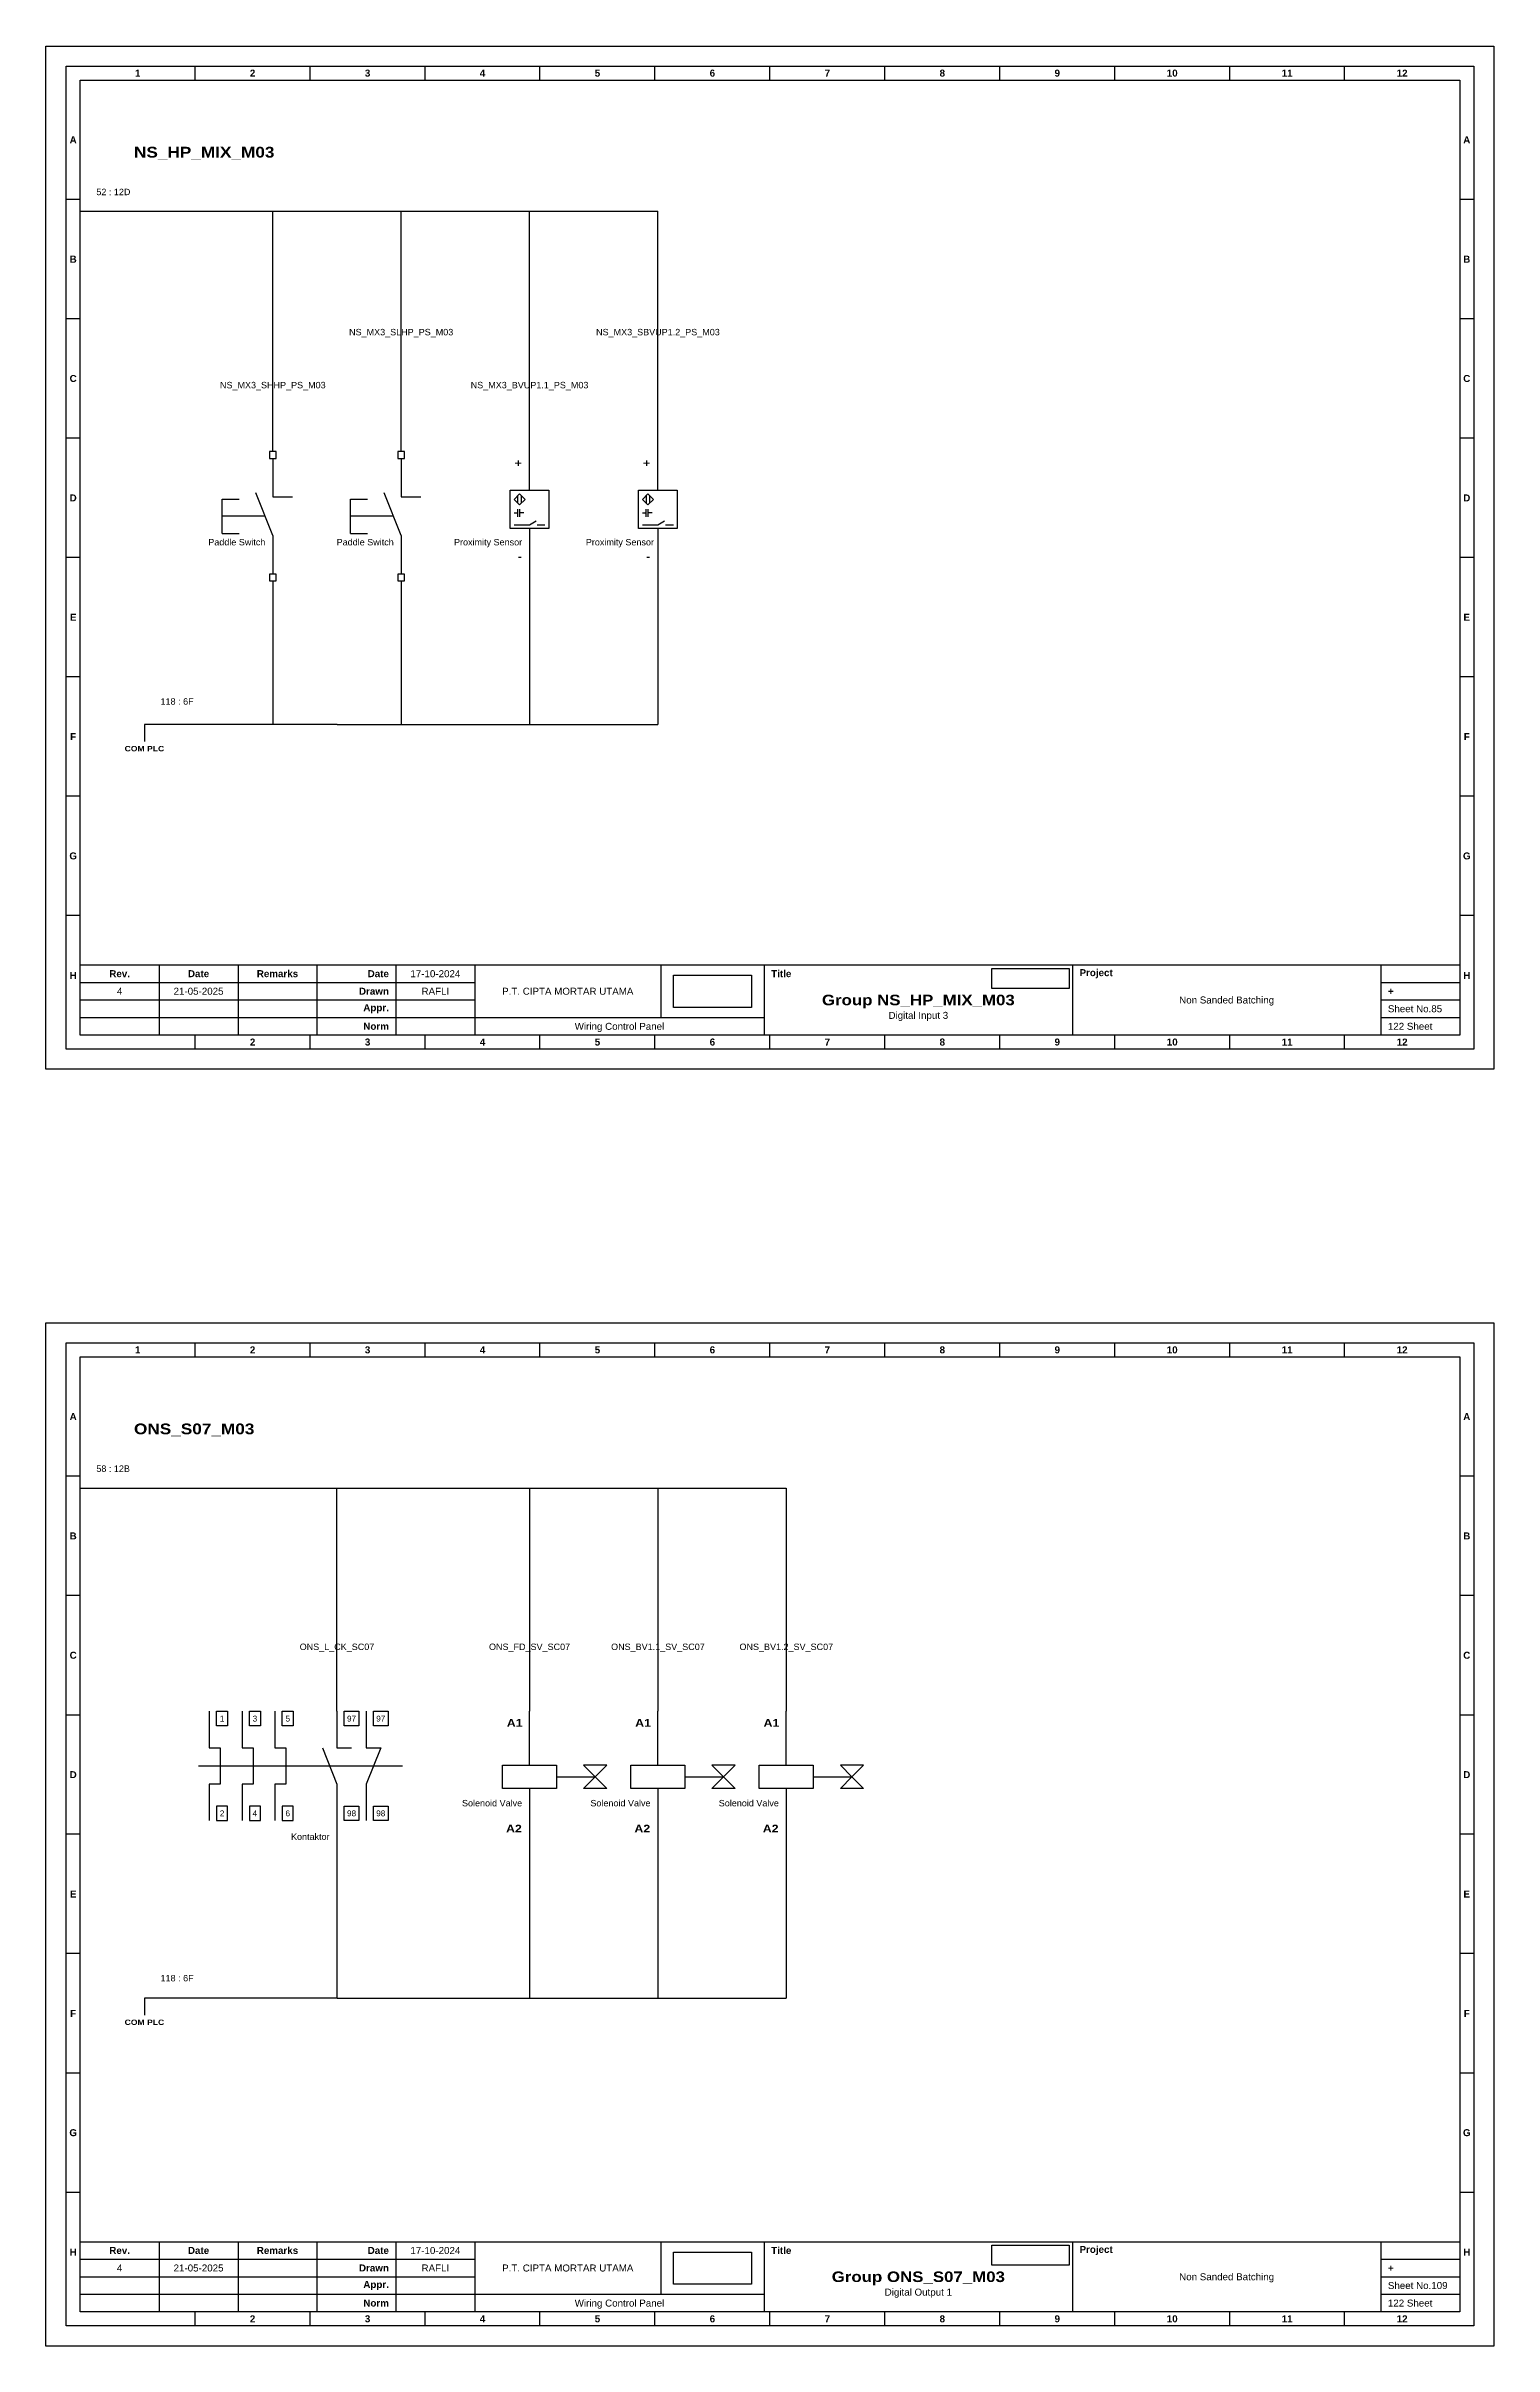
# Model space of a CAD drawing. Header units: centimetres. Extents: x 960 to 2473, y 652 to 2370.
# Drawn here: x 1270.4 to 1539.7, y 1127.6 to 1555.6 of the extents above; entities that cross this region are included whole.
import ezdxf
from ezdxf.enums import TextEntityAlignment as Align

# ---------------------------------------------------------------- set-up
doc = ezdxf.new("R2010")
doc.units = ezdxf.units.CM
doc.header["$MEASUREMENT"] = 0
doc.styles.add('Bold', font='ariblk.ttf', dxfattribs={"height": 25.4})
doc.styles.get("Standard").update_dxf_attribs({"font": 'arial.ttf'})
picture_1 = doc.add_image_def('image1.png', size_in_pixel=(2048, 847))
picture_2 = doc.add_image_def('image2.png', size_in_pixel=(2092, 542))

# ---------------------------------------------------------------- blocks, each defined once
blk = doc.blocks.new('KOP MU PROJECT')
at = {"color": 6, "ltscale": 50}
for p, q in [((27.74, 184.05), (27.74, 186.66)), ((49.13, 184.05), (49.13, 186.66)), ((70.51, 184.05), (70.51, 186.66)), ((91.89, 184.05), (91.89, 186.66)), ((113.27, 184.05), (113.27, 186.66)), ((134.66, 184.05), (134.66, 186.66)), ((156.04, 184.05), (156.04, 186.66)), ((177.42, 184.05), (177.42, 186.66)), ((198.8, 184.05), (198.8, 186.66)), ((220.19, 184.05), (220.19, 186.66)), ((241.57, 184.05), (241.57, 186.66)), ((6.36, 161.84), (3.75, 161.84)), ((265.59, 161.84), (262.98, 161.84)), ((6.36, 139.63), (3.75, 139.63)), ((265.59, 139.63), (262.98, 139.63)), ((6.36, 117.42), (3.75, 117.42)), ((265.59, 117.42), (262.98, 117.42)), ((6.36, 95.22), (3.75, 95.22)), ((265.59, 95.22), (262.98, 95.22)), ((6.36, 73.01), (3.75, 73.01)), ((265.59, 73.01), (262.98, 73.01)), ((6.36, 50.8), (3.75, 50.8)), ((265.59, 50.8), (262.98, 50.8)), ((6.36, 28.59), (3.75, 28.59)), ((265.59, 28.59), (262.98, 28.59)), ((27.74, 3.75), (27.74, 6.36)), ((49.13, 3.75), (49.13, 6.36)), ((70.51, 3.75), (70.51, 6.36)), ((91.89, 3.75), (91.89, 6.36)), ((113.27, 3.75), (113.27, 6.36)), ((134.66, 3.75), (134.66, 6.36)), ((156.04, 3.75), (156.04, 6.36)), ((177.42, 3.75), (177.42, 6.36)), ((198.8, 3.75), (198.8, 6.36)), ((220.19, 3.75), (220.19, 6.36)), ((241.57, 3.75), (241.57, 6.36))]:
    blk.add_line(p, q, dxfattribs=at)
at = {"ltscale": 50}
for p, q in [((6.36, 19.41), (262.98, 19.41)), ((21.04, 19.41), (21.04, 6.36)), ((35.72, 19.41), (35.72, 6.36)), ((50.41, 19.41), (50.41, 6.36)), ((65.09, 19.41), (65.09, 6.36)), ((79.77, 19.41), (79.77, 6.36)), ((114.35, 19.41), (114.35, 9.62)), ((133.6, 19.41), (133.6, 6.36)), ((190.95, 19.41), (190.95, 6.36)), ((248.3, 19.41), (248.3, 6.36)), ((6.36, 16.15), (79.77, 16.15)), ((6.36, 12.89), (79.77, 12.89)), ((248.3, 16.15), (262.98, 16.15)), ((248.3, 12.89), (262.98, 12.89)), ((6.36, 9.62), (133.6, 9.62)), ((248.3, 9.62), (262.98, 9.62))]:
    blk.add_line(p, q, dxfattribs=at)
at = {"color": 1, "ltscale": 50}
blk.add_lwpolyline([(269.34, 0), (0, 0), (0, 190.41), (269.34, 190.41)], close=True, dxfattribs=at)
at = {"color": 6, "ltscale": 50}
for points in [[(265.59, 3.75), (3.75, 3.75), (3.75, 186.66), (265.59, 186.66)], [(262.98, 6.36), (6.36, 6.36), (6.36, 184.05), (262.98, 184.05)]]:
    blk.add_lwpolyline(points, close=True, dxfattribs=at)
at = {"ltscale": 50, "char_height": 1.305, "attachment_point": 4}
for s, width, heights, insert in [('\\pxqc;{\\fArial|b1|i0|c0|p34;1}', 21.3825, [2.51], (6.36, 185.36)), ('\\pxqc;{\\fArial|b1|i0|c0|p34;2}', 21.3825, [2.51], (27.74, 185.36)), ('\\pxqc;{\\fArial|b1|i0|c0|p34;3}', 21.3825, [2.51], (49.13, 185.36)), ('\\pxqc;{\\fArial|b1|i0|c0|p34;4}', 21.3825, [2.51], (70.51, 185.36)), ('\\pxqc;{\\fArial|b1|i0|c0|p34;5}', 21.3825, [2.51], (91.89, 185.36)), ('\\pxqc;{\\fArial|b1|i0|c0|p34;6}', 21.3825, [2.51], (113.27, 185.36)), ('\\pxqc;{\\fArial|b1|i0|c0|p34;7}', 21.3825, [2.51], (134.66, 185.36)), ('\\pxqc;{\\fArial|b1|i0|c0|p34;8}', 21.3825, [2.51], (156.04, 185.36)), ('\\pxqc;{\\fArial|b1|i0|c0|p34;9}', 21.3825, [2.51], (177.42, 185.36)), ('\\pxqc;{\\fArial|b1|i0|c0|p34;10}', 21.3825, [2.51], (198.8, 185.36)), ('\\pxqc;{\\fArial|b1|i0|c0|p34;11}', 21.3825, [2.51], (220.19, 185.36)), ('\\pxqc;{\\fArial|b1|i0|c0|p34;12}', 21.3825, [2.51], (241.57, 185.36)), ('\\pxqc;{\\fArial|b1|i0|c0|p34;A}', 2.61, [2.51], (3.75, 172.95)), ('\\pxqc;{\\fArial|b1|i0|c0|p34;A}', 2.61, [2.51], (262.98, 172.95)), ('\\pxqc;{\\fArial|b1|i0|c0|p34;B}', 2.61, [2.51], (3.75, 150.74)), ('\\pxqc;{\\fArial|b1|i0|c0|p34;B}', 2.61, [2.51], (262.98, 150.74)), ('\\pxqc;{\\fArial|b1|i0|c0|p34;C}', 2.61, [2.51], (3.75, 128.53)), ('\\pxqc;{\\fArial|b1|i0|c0|p34;C}', 2.61, [2.51], (262.98, 128.53)), ('\\pxqc;{\\fArial|b1|i0|c0|p34;D}', 2.61, [2.51], (3.75, 106.32)), ('\\pxqc;{\\fArial|b1|i0|c0|p34;D}', 2.61, [2.51], (262.98, 106.32)), ('\\pxqc;{\\fArial|b1|i0|c0|p34;E}', 2.61, [2.51], (3.75, 84.11)), ('\\pxqc;{\\fArial|b1|i0|c0|p34;E}', 2.61, [2.51], (262.98, 84.11)), ('\\pxqc;{\\fArial|b1|i0|c0|p34;F}', 2.61, [2.51], (3.75, 61.9)), ('\\pxqc;{\\fArial|b1|i0|c0|p34;F}', 2.61, [2.51], (262.98, 61.9)), ('\\pxqc;{\\fArial|b1|i0|c0|p34;G}', 2.61, [2.51], (3.75, 39.69)), ('\\pxqc;{\\fArial|b1|i0|c0|p34;G}', 2.61, [2.51], (262.98, 39.69)), ('\\pxqc;{\\fArial|b1|i0|c0|p34;H}', 2.61, [2.51], (3.75, 17.47)), ('\\pxqc;{\\fArial|b1|i0|c0|p34;Rev.}', 14.6811, [2.88], (6.36, 17.78)), ('\\pxqc;{\\fArial|b1|i0|c0|p34;Date}', 14.6811, [2.88], (21.04, 17.78)), ('\\pxqc;{\\fArial|b1|i0|c0|p34;Remarks}', 14.6811, [2.88], (35.72, 17.78)), ('\\pxqr;{\\fArial|b1|i0|c0|p34;Date}', 13.3761, [2.88], (50.41, 17.78)), ('\\pxql;{\\fArial|b1|i0|c0|p34;Title}', 50.2419, [2.88], (134.9, 17.78)), ('\\pxql;{\\fArial|b1|i0|c0|p34;Project}', 50.2419, [2.88], (192.25, 17.78)), ('\\pxqc;{\\fArial|b1|i0|c0|p34;H}', 2.61, [2.51], (262.98, 17.47)), ('\\pxqr;{\\fArial|b1|i0|c0|p34;Drawn}', 13.3761, [2.88], (50.41, 14.52)), ('\\pxql;{\\fArial|b1|i0|c0|p34;+}', 14.6811, [2.88], (249.61, 14.52)), ('\\pxqr;{\\fArial|b1|i0|c0|p34;Appr.}', 13.3761, [2.88], (50.41, 11.26)), ('\\pxqr;{\\fArial|b1|i0|c0|p34;Norm}', 13.3761, [2.88], (50.41, 7.99)), ('\\pxqc;{\\fArial|b1|i0|c0|p34;2}', 21.3825, [2.51], (27.74, 5.06)), ('\\pxqc;{\\fArial|b1|i0|c0|p34;3}', 21.3825, [2.51], (49.13, 5.06)), ('\\pxqc;{\\fArial|b1|i0|c0|p34;4}', 21.3825, [2.51], (70.51, 5.06)), ('\\pxqc;{\\fArial|b1|i0|c0|p34;5}', 21.3825, [2.51], (91.89, 5.06)), ('\\pxqc;{\\fArial|b1|i0|c0|p34;6}', 21.3825, [2.51], (113.27, 5.06)), ('\\pxqc;{\\fArial|b1|i0|c0|p34;7}', 21.3825, [2.51], (134.66, 5.06)), ('\\pxqc;{\\fArial|b1|i0|c0|p34;8}', 21.3825, [2.51], (156.04, 5.06)), ('\\pxqc;{\\fArial|b1|i0|c0|p34;9}', 21.3825, [2.51], (177.42, 5.06)), ('\\pxqc;{\\fArial|b1|i0|c0|p34;10}', 21.3825, [2.51], (198.8, 5.06)), ('\\pxqc;{\\fArial|b1|i0|c0|p34;11}', 21.3825, [2.51], (220.19, 5.06)), ('\\pxqc;{\\fArial|b1|i0|c0|p34;12}', 21.3825, [2.51], (241.57, 5.06))]:
    blk.add_mtext_dynamic_manual_height_columns(s, width=width, gutter_width=0.0326, heights=heights, dxfattribs=dict(at, insert=insert))
at = {"ltscale": 50}
for tag, p in [('DATECREATED', (72.43, 17.78)), ('REV', (13.7, 14.52)), ('REVDATE', (28.38, 14.52)), ('REMARKS', (43.06, 14.52)), ('DRAWN', (72.43, 14.52)), ('COMPANY', (97.06, 14.52)), ('PROJECT', (219.62, 12.89)), ('NORM', (72.43, 7.99)), ('APPR', (72.43, 11.26)), ('DRAWINGCATEGORY', (106.68, 7.99)), ('DESCRIPTION', (162.27, 10.03))]:
    blk.add_attdef(tag, text='', height=1.3, dxfattribs=at).set_placement(p, align=Align.MIDDLE_CENTER)
at = {"ltscale": 50, "style": 'Bold'}
blk.add_attdef('TITLE', text='', height=1.96, dxfattribs=at).set_placement((162.27, 12.89), align=Align.MIDDLE_CENTER)
at = {"ltscale": 50}
for tag, p in [('TOTALSHEET', (249.61, 7.99)), ('SHEETNUMBER', (249.61, 11.26))]:
    blk.add_attdef(tag, text='', height=1.3, dxfattribs=at).set_placement(p, align=Align.MIDDLE_LEFT)
image = blk.add_image(picture_1, insert=(116.72, 11.48), size_in_units=(14.5, 6), dxfattribs=at)
image.dxf.flags = 15
image = blk.add_image(picture_2, insert=(175.94, 15.04), size_in_units=(14.36, 3.72), dxfattribs=at)
image.dxf.flags = 15

msp = doc.modelspace()

# ---------------------------------------------------------------- linework, layer by layer
at = {"color": 146, "ltscale": 50, "true_color": 0x105689}
for p, q in [((1276.76, 1524.85), (1300.64, 1524.85)), ((1300.64, 1524.85), (1324.52, 1524.85)), ((1312.58, 1480.16), (1312.58, 1524.85)), ((1324.52, 1524.85), (1348.4, 1524.85)), ((1336.46, 1480.16), (1336.46, 1524.85)), ((1348.4, 1524.85), (1372.28, 1524.85)), ((1360.34, 1480.16), (1360.34, 1524.85)), ((1372.28, 1524.85), (1384.22, 1524.85)), ((1384.22, 1480.16), (1384.22, 1524.85)), ((1312.58, 1456.07), (1312.61, 1429.36)), ((1336.46, 1456.07), (1336.46, 1429.36)), ((1360.34, 1458.63), (1360.34, 1429.36)), ((1384.22, 1458.63), (1384.22, 1429.36)), ((1324.56, 1429.36), (1288.7, 1429.36)), ((1288.7, 1429.36), (1288.7, 1426.16)), ((1324.56, 1429.36), (1384.22, 1429.36)), ((1372.36, 1429.36), (1372.36, 1429.36)), ((1276.76, 1287.28), (1300.64, 1287.28)), ((1300.64, 1287.28), (1324.52, 1287.28)), ((1324.52, 1245.73), (1324.52, 1287.28)), ((1324.52, 1287.28), (1348.4, 1287.28)), ((1348.4, 1287.28), (1372.28, 1287.28)), ((1360.34, 1287.28), (1360.34, 1245.73)), ((1372.28, 1287.28), (1396.16, 1287.28)), ((1384.22, 1287.28), (1384.22, 1245.73)), ((1396.16, 1287.28), (1408.1, 1287.28)), ((1408.1, 1287.28), (1408.1, 1245.73)), ((1324.52, 1225.38), (1324.52, 1192.36)), ((1360.34, 1221.63), (1360.34, 1192.36)), ((1384.22, 1221.32), (1384.22, 1192.36)), ((1408.1, 1221.32), (1408.1, 1192.36)), ((1324.56, 1192.36), (1288.7, 1192.36)), ((1288.7, 1192.36), (1288.7, 1189.16)), ((1324.56, 1192.36), (1372.36, 1192.36)), ((1372.36, 1192.36), (1372.36, 1192.36)), ((1372.36, 1192.36), (1408.1, 1192.36))]:
    msp.add_line(p, q, dxfattribs=at)
at = {"ltscale": 50}
for p, q in [((1312.58, 1478.88), (1312.58, 1471.7)), ((1336.46, 1478.88), (1336.46, 1471.7)), ((1360.34, 1472.98), (1360.34, 1480.16)), ((1384.22, 1472.98), (1384.22, 1480.16)), ((1357.46, 1468.72), (1358.18, 1468.72)), ((1359.26, 1468.72), (1358.54, 1468.72)), ((1381.34, 1468.72), (1382.06, 1468.72)), ((1383.14, 1468.72), (1382.42, 1468.72)), ((1312.58, 1464.53), (1312.58, 1457.35)), ((1336.46, 1464.53), (1336.46, 1457.35)), ((1360.34, 1465.81), (1360.34, 1458.63)), ((1361.77, 1466.52), (1363.21, 1466.52)), ((1384.22, 1465.81), (1384.22, 1458.63)), ((1385.65, 1466.52), (1387.09, 1466.52)), ((1324.52, 1245.73), (1324.52, 1238.95)), ((1329.94, 1245.73), (1329.94, 1238.95)), ((1360.34, 1235.68), (1360.34, 1245.73)), ((1384.22, 1235.68), (1384.22, 1245.73)), ((1408.1, 1235.68), (1408.1, 1245.73)), ((1298.74, 1235.56), (1336.73, 1235.56)), ((1365.36, 1233.53), (1372.54, 1233.53)), ((1389.24, 1233.53), (1396.42, 1233.53)), ((1413.12, 1233.53), (1420.3, 1233.53)), ((1324.52, 1232.16), (1324.52, 1225.38)), ((1329.94, 1232.16), (1329.94, 1225.38)), ((1360.34, 1231.37), (1360.34, 1221.32)), ((1384.22, 1231.37), (1384.22, 1221.32)), ((1408.1, 1231.37), (1408.1, 1221.32))]:
    msp.add_line(p, q, dxfattribs=at)
at = {"ltscale": 500}
for p, q in [((1312.58, 1464.53), (1309.41, 1472.45)), ((1336.46, 1464.53), (1333.29, 1472.45)), ((1303.14, 1464.91), (1303.14, 1471.31)), ((1303.14, 1471.31), (1306.34, 1471.31)), ((1311.14, 1468.11), (1303.14, 1468.11)), ((1312.58, 1471.7), (1316.25, 1471.7)), ((1327.02, 1464.91), (1327.02, 1471.31)), ((1327.02, 1471.31), (1330.22, 1471.31)), ((1335.02, 1468.11), (1327.02, 1468.11)), ((1336.46, 1471.7), (1340.13, 1471.7)), ((1303.14, 1464.91), (1306.34, 1464.91)), ((1327.02, 1464.91), (1330.22, 1464.91))]:
    msp.add_line(p, q, dxfattribs=at)
for points in [[(1311.94, 1478.88), (1313.22, 1478.88), (1313.22, 1480.16), (1311.94, 1480.16)], [(1335.82, 1478.88), (1337.1, 1478.88), (1337.1, 1480.16), (1335.82, 1480.16)], [(1311.94, 1456.07), (1313.22, 1456.07), (1313.22, 1457.35), (1311.94, 1457.35)], [(1335.82, 1456.07), (1337.1, 1456.07), (1337.1, 1457.35), (1335.82, 1457.35)]]:
    msp.add_lwpolyline(points, close=True, dxfattribs=at)
at = {"ltscale": 50}
for points in [[(1356.75, 1472.98), (1363.93, 1472.98), (1363.93, 1465.81), (1356.75, 1465.81)], [(1380.63, 1472.98), (1387.81, 1472.98), (1387.81, 1465.81), (1380.63, 1465.81)], [(1358.48, 1470.24), (1357.46, 1471.25), (1358.48, 1472.27), (1359.5, 1471.25)], [(1382.36, 1470.24), (1381.34, 1471.25), (1382.36, 1472.27), (1383.38, 1471.25)], [(1302.13, 1245.73), (1304.17, 1245.73), (1304.17, 1243.02), (1302.13, 1243.02)], [(1308.24, 1245.73), (1310.27, 1245.73), (1310.27, 1243.02), (1308.24, 1243.02)], [(1314.34, 1245.73), (1316.38, 1245.73), (1316.38, 1243.02), (1314.34, 1243.02)], [(1325.87, 1245.73), (1328.59, 1245.73), (1328.59, 1243.02), (1325.87, 1243.02)], [(1331.3, 1245.73), (1334.01, 1245.73), (1334.01, 1243.02), (1331.3, 1243.02)], [(1355.31, 1235.68), (1365.36, 1235.68), (1365.36, 1231.37), (1355.31, 1231.37)], [(1372.54, 1233.53), (1374.7, 1235.68), (1370.39, 1235.68)], [(1372.54, 1233.53), (1374.7, 1231.37), (1370.39, 1231.37)], [(1379.19, 1235.68), (1389.24, 1235.68), (1389.24, 1231.37), (1379.19, 1231.37)], [(1396.42, 1233.53), (1398.58, 1235.68), (1394.27, 1235.68)], [(1396.42, 1233.53), (1398.58, 1231.37), (1394.27, 1231.37)], [(1403.07, 1235.68), (1413.12, 1235.68), (1413.12, 1231.37), (1403.07, 1231.37)], [(1420.3, 1233.53), (1422.46, 1235.68), (1418.15, 1235.68)], [(1420.3, 1233.53), (1422.46, 1231.37), (1418.15, 1231.37)], [(1302.13, 1225.38), (1304.17, 1225.38), (1304.17, 1228.09), (1302.13, 1228.09)], [(1308.24, 1225.38), (1310.27, 1225.38), (1310.27, 1228.09), (1308.24, 1228.09)], [(1314.34, 1225.38), (1316.38, 1225.38), (1316.38, 1228.09), (1314.34, 1228.09)], [(1325.87, 1228.09), (1328.59, 1228.09), (1328.59, 1225.38), (1325.87, 1225.38)], [(1331.3, 1228.09), (1334.01, 1228.09), (1334.01, 1225.38), (1331.3, 1225.38)]]:
    msp.add_lwpolyline(points, close=True, dxfattribs=at)
for points in [[(1358.18, 1468), (1358.18, 1468.72), (1358.18, 1469.43)], [(1358.19, 1470.52), (1358.19, 1471.98)], [(1358.54, 1468), (1358.54, 1468.72), (1358.54, 1469.43)], [(1358.77, 1471.98), (1358.77, 1470.52)], [(1382.06, 1468), (1382.06, 1468.72), (1382.06, 1469.43)], [(1382.07, 1470.52), (1382.07, 1471.98)], [(1382.42, 1468), (1382.42, 1468.72), (1382.42, 1469.43)], [(1382.65, 1471.98), (1382.65, 1470.52)], [(1357.46, 1466.52), (1360.34, 1466.52), (1361.58, 1467.24)], [(1381.34, 1466.52), (1384.22, 1466.52), (1385.46, 1467.24)], [(1321.8, 1238.95), (1324.52, 1232.16)], [(1324.52, 1238.95), (1327.23, 1238.95)], [(1329.94, 1238.95), (1332.66, 1238.95), (1329.94, 1232.16)]]:
    msp.add_lwpolyline(points, dxfattribs=at)
at = {"color": 1, "ltscale": 50}
for points in [[(1300.77, 1245.73), (1300.77, 1238.95), (1302.81, 1238.95), (1302.81, 1232.16), (1300.77, 1232.16), (1300.77, 1225.38)], [(1306.88, 1245.73), (1306.88, 1238.95), (1308.91, 1238.95), (1308.91, 1232.16), (1306.88, 1232.16), (1306.88, 1225.38)], [(1312.98, 1245.73), (1312.98, 1238.95), (1315.02, 1238.95), (1315.02, 1232.16), (1312.98, 1232.16), (1312.98, 1225.38)]]:
    msp.add_lwpolyline(points, dxfattribs=at)

# ---------------------------------------------------------------- block references
for p, values in [((1270.39, 1365.2), {'DESCRIPTION': 'Digital Input 3', 'TITLE': 'Group NS_HP_MIX_M03', 'PROJECT': 'Non Sanded Batching', 'COMPANY': 'P.T. CIPTA MORTAR UTAMA', 'DRAWINGCATEGORY': 'Wiring Control Panel', 'DRAWN': 'RAFLI', 'DATECREATED': '17-10-2024', 'REVDATE': '21-05-2025', 'REV': '4', 'SHEETNUMBER': 'Sheet No.85', 'TOTALSHEET': '122 Sheet'}), ((1270.39, 1127.62), {'DESCRIPTION': 'Digital Output 1', 'TITLE': 'Group ONS_S07_M03', 'PROJECT': 'Non Sanded Batching', 'COMPANY': 'P.T. CIPTA MORTAR UTAMA', 'DRAWINGCATEGORY': 'Wiring Control Panel', 'DRAWN': 'RAFLI', 'DATECREATED': '17-10-2024', 'REVDATE': '21-05-2025', 'REV': '4', 'SHEETNUMBER': 'Sheet No.109', 'TOTALSHEET': '122 Sheet'})]:
    msp.add_blockref('KOP MU PROJECT', p).add_auto_attribs(values)

# ---------------------------------------------------------------- texts
at = {"ltscale": 500, "style": 'Bold'}
for s, p in [('NS_HP_MIX_M03', (1286.76, 1534.85)), ('ONS_S07_M03', (1286.76, 1297.28))]:
    msp.add_text(s, height=2, dxfattribs=at).set_placement(p)
at = {"ltscale": 500}
for s, p in [('52 : 12D', (1279.76, 1529.05)), ('118 : 6F', (1291.7, 1434.24)), ('58 : 12B', (1279.76, 1291.48)), ('118 : 6F', (1291.7, 1196.67))]:
    msp.add_text(s, height=1.2, dxfattribs=at).set_placement(p, align=Align.TOP_LEFT)
at = {"ltscale": 50}
for s, p in [('NS_MX3_SLHP_PS_M03', (1336.46, 1502.37)), ('NS_MX3_SBVUP1.2_PS_M03', (1384.22, 1502.37)), ('NS_MX3_SHHP_PS_M03', (1312.58, 1492.51)), ('NS_MX3_BVUP1.1_PS_M03', (1360.34, 1492.51)), ('ONS_L_CK_SC07', (1324.52, 1257.73)), ('ONS_FD_SV_SC07', (1360.34, 1257.73)), ('ONS_BV1.1_SV_SC07', (1384.22, 1257.73)), ('ONS_BV1.2_SV_SC07', (1408.1, 1257.73))]:
    msp.add_text(s, height=1.2, dxfattribs=at).set_placement(p, align=Align.MIDDLE_CENTER)
at = {"ltscale": 500, "style": 'Bold'}
for s, height, p in [('+', 1.44, (1358.9, 1478.73)), ('+', 1.44, (1382.78, 1478.73)), ('A1', 1.436, (1359.04, 1244.3)), ('A1', 1.436, (1382.92, 1244.3)), ('A1', 1.436, (1406.8, 1244.3))]:
    msp.add_text(s, height=height, dxfattribs=at).set_placement(p, align=Align.TOP_RIGHT)
at = {"ltscale": 50}
for s, p in [('Paddle Switch', (1311.2, 1462.32)), ('Paddle Switch', (1335.08, 1462.32)), ('Proximity Sensor', (1358.96, 1462.32)), ('Proximity Sensor', (1383.48, 1462.32)), ('Solenoid Valve', (1358.96, 1227.68)), ('Solenoid Valve', (1382.84, 1227.68)), ('Solenoid Valve', (1406.72, 1227.68)), ('Kontaktor', (1323.14, 1221.44))]:
    msp.add_text(s, height=1.2, dxfattribs=at).set_placement(p, align=Align.BOTTOM_RIGHT)
at = {"ltscale": 500, "style": 'Bold'}
for s, height, p in [('-', 1.44, (1358.9, 1459.49)), ('-', 1.44, (1382.78, 1459.49)), ('A2', 1.436, (1358.9, 1222.76)), ('A2', 1.436, (1382.78, 1222.76)), ('A2', 1.436, (1406.66, 1222.76))]:
    msp.add_text(s, height=height, dxfattribs=at).set_placement(p, align=Align.BOTTOM_RIGHT)
at = {"ltscale": 50, "style": 'Bold'}
for p in [(1288.7, 1425.36), (1288.7, 1188.36)]:
    msp.add_text('COM PLC', height=1, dxfattribs=at).set_placement(p, align=Align.TOP_CENTER)
at = {"ltscale": 500}
for s, height, p in [('1', 1.09, (1303.15, 1244.37)), ('3', 1.09, (1309.25, 1244.37)), ('5', 1.09, (1315.36, 1244.37)), ('97', 1.085, (1327.23, 1244.37)), ('97', 1.085, (1332.66, 1244.37)), ('2', 1.09, (1303.15, 1226.74)), ('4', 1.09, (1309.25, 1226.74)), ('6', 1.09, (1315.36, 1226.74)), ('98', 1.085, (1327.23, 1226.74)), ('98', 1.085, (1332.66, 1226.74))]:
    msp.add_text(s, height=height, dxfattribs=at).set_placement(p, align=Align.MIDDLE_CENTER)

doc.saveas('drawing.dxf')
